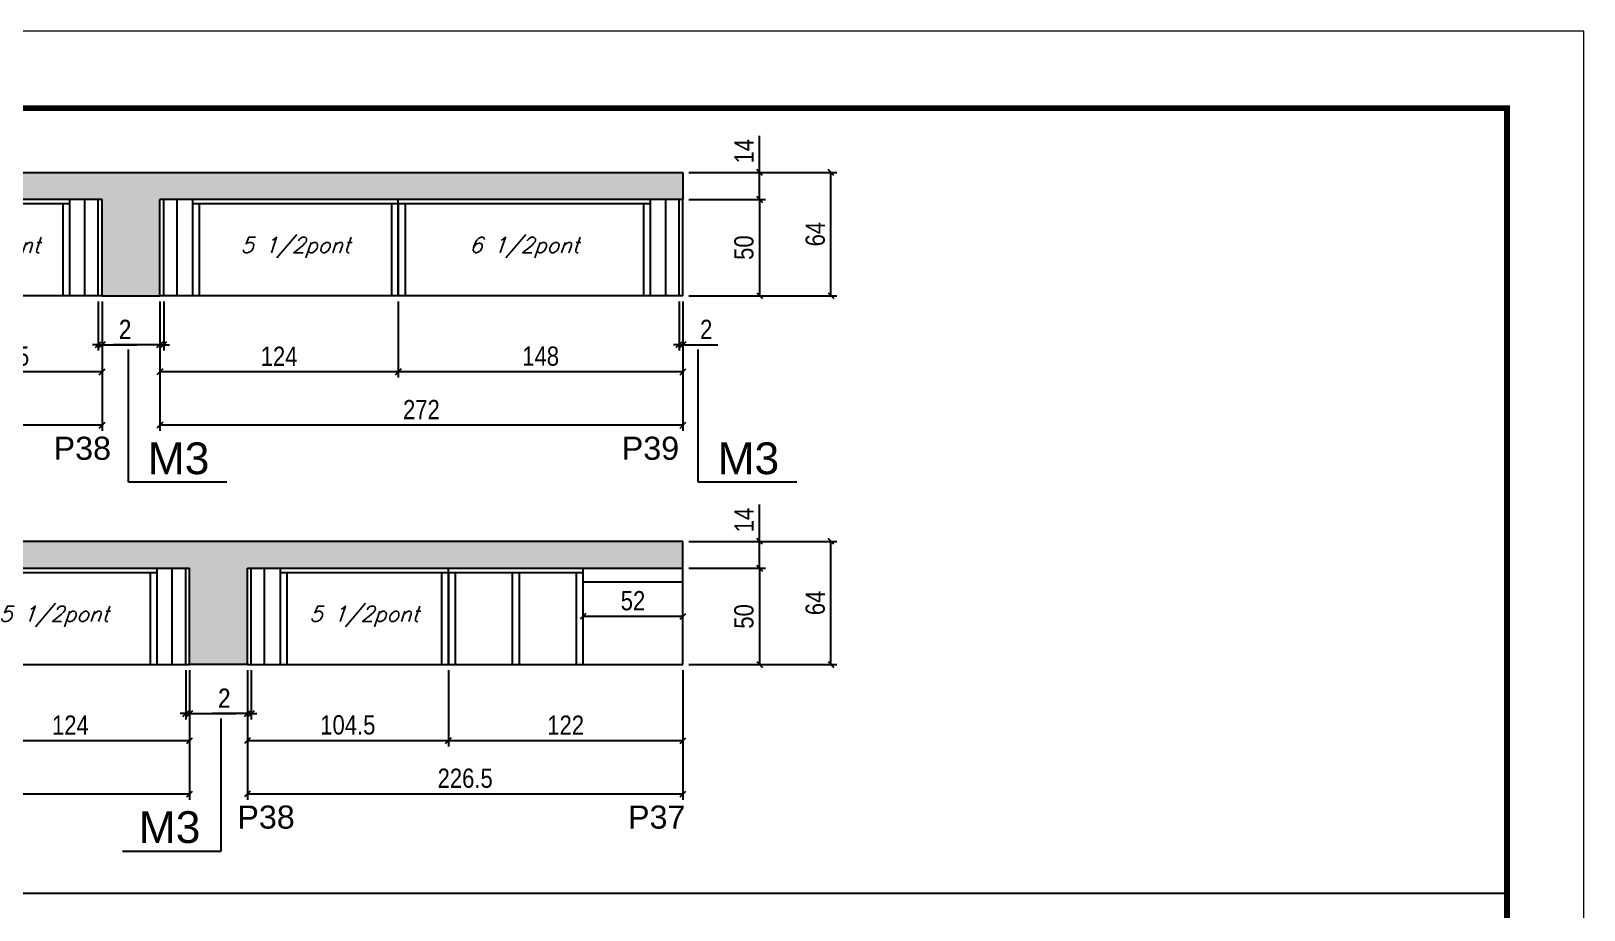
# Model space of a CAD drawing. Extents: x 3309 to 9590, y -2522 to 15424.
# Drawn here: x 5586 to 6393, y 13003 to 13459 of the extents above; entities that cross this region are included whole.
import ezdxf

# ---------------------------------------------------------------- set-up
doc = ezdxf.new("R2010")
doc.units = 0
doc.linetypes.add('DASHED', pattern=[0.75, 0.5, -0.25])
for name, color, linetype in [('5', 5, 'Continuous'), ('COTA', 241, 'Continuous'), ('NOMENCLATURA', 7, 'Continuous'), ('Painéis', 200, 'Continuous'), ('SARR_2.2x7', 40, 'Continuous'), ('SARR_3.5x7', 81, 'Continuous'), ('texto', 7, 'Continuous')]:
    doc.layers.add(name, color=color, linetype=linetype)
doc.layers.add('Folhas', color=255, linetype='Continuous', lineweight=9)
doc.layers.add('SARRAFO DE PRESSAO', color=251, linetype='DASHED', lineweight=9)
doc.styles.add('COTA TECNICA', font='techl___.ttf', dxfattribs={"height": 10})
doc.styles.add('Romans', font='romans.shx')
doc.styles.get("Standard").update_dxf_attribs({"font": 'arial.ttf'})
doc.dimstyles.new('PAINEL', dxfattribs={"dimtxt": 10, "dimasz": 3, "dimexe": 3, "dimexo": 3, "dimgap": 3, "dimtad": 1, "dimdec": 1, "dimzin": 12, "dimdsep": 46, "dimtxsty": 'COTA TECNICA', "dimblk1": 'OBLIQUE', "dimblk2": 'OBLIQUE', "dimsah": 1, "dimcen": 0.9, "dimclrd": 4, "dimclre": 4, "dimclrt": 240, "dimadec": 1, "dimazin": 3, "dimtfac": 1, "dimtdec": 1, "dimtmove": 0, "dimatfit": 3, "dimfxl": 1, "dimtolj": 1, "dimtzin": 12, "dimarcsym": 0})

# ---------------------------------------------------------------- blocks, each defined once
blk = doc.blocks.new('9999999999')
at = {"layer": 'Folhas'}
blk.add_lwpolyline([(98138.98, 34190.21), (99623.98, 34190.21), (99623.98, 35240.21), (98138.98, 35240.21)], close=True, dxfattribs=at)
at = {"layer": 'Folhas', "color": 30, "const_width": 3}
blk.add_lwpolyline([(98213.98, 34230.21), (99583.98, 34230.21), (99583.98, 35200.21), (98213.98, 35200.21)], close=True, dxfattribs=at)
blk = doc.blocks.new('_Oblique')
at = {"color": 0, "linetype": 'ByBlock', "lineweight": -2}
blk.add_line((-0.5, -0.5), (0.5, 0.5), dxfattribs=at)
blk = doc.blocks.new('*D1064')
at = {"layer": 'COTA', "color": 4, "linetype": 'ByBlock', "lineweight": -2, "transparency": 16777216}
for p, q in [((5517.96, 13318.79), (5517.96, 13279.26)), ((5622.46, 13318.79), (5622.46, 13279.26)), ((5622.46, 13282.26), (5517.96, 13282.26))]:
    blk.add_line(p, q, dxfattribs=at)
at = {"layer": 'Defpoints', "color": 0, "linetype": 'ByBlock', "transparency": 16777216}
for p in [(5517.96, 13321.79), (5622.46, 13321.79), (5517.96, 13282.26)]:
    blk.add_point(p, dxfattribs=at)
at = {"layer": 'COTA', "color": 4, "linetype": 'ByBlock', "lineweight": -2, "transparency": 16777216, "xscale": 3, "yscale": 3, "zscale": 3, "rotation": 180}
blk.add_blockref('_Oblique', (5517.96, 13282.26), dxfattribs=at)
at = {"layer": 'COTA', "color": 4, "linetype": 'ByBlock', "lineweight": -2, "transparency": 16777216, "xscale": 3, "yscale": 3, "zscale": 3}
blk.add_blockref('_Oblique', (5622.46, 13282.26), dxfattribs=at)
at = {"layer": 'COTA', "color": 240, "linetype": 'ByBlock', "transparency": 16777216, "insert": (5570.21, 13290.37), "char_height": 10, "attachment_point": 5, "style": 'COTA TECNICA'}
blk.add_mtext('\\A1;104.5', dxfattribs=at)
blk = doc.blocks.new('*D1066')
at = {"layer": 'COTA', "color": 4, "linetype": 'ByBlock', "lineweight": -2, "transparency": 16777216}
for p, q in [((5395.96, 13318.79), (5395.96, 13251.55)), ((5622.46, 13318.79), (5622.46, 13251.55)), ((5622.46, 13254.55), (5395.96, 13254.55))]:
    blk.add_line(p, q, dxfattribs=at)
at = {"layer": 'Defpoints', "color": 0, "linetype": 'ByBlock', "transparency": 16777216}
for p in [(5395.96, 13321.79), (5622.46, 13321.79), (5395.96, 13254.55)]:
    blk.add_point(p, dxfattribs=at)
at = {"layer": 'COTA', "color": 4, "linetype": 'ByBlock', "lineweight": -2, "transparency": 16777216, "xscale": 3, "yscale": 3, "zscale": 3, "rotation": 180}
blk.add_blockref('_Oblique', (5395.96, 13254.55), dxfattribs=at)
at = {"layer": 'COTA', "color": 4, "linetype": 'ByBlock', "lineweight": -2, "transparency": 16777216, "xscale": 3, "yscale": 3, "zscale": 3}
blk.add_blockref('_Oblique', (5622.46, 13254.55), dxfattribs=at)
at = {"layer": 'COTA', "color": 240, "linetype": 'ByBlock', "transparency": 16777216, "insert": (5509.21, 13262.66), "char_height": 10, "attachment_point": 5, "style": 'COTA TECNICA'}
blk.add_mtext('\\A1;226.5', dxfattribs=at)
blk = doc.blocks.new('*D1067')
at = {"layer": 'COTA', "color": 4, "linetype": 'ByBlock', "lineweight": -2, "transparency": 16777216}
for p, q in [((5776.46, 13318.79), (5776.46, 13279.26)), ((5924.46, 13318.79), (5924.46, 13279.26)), ((5924.46, 13282.26), (5776.46, 13282.26))]:
    blk.add_line(p, q, dxfattribs=at)
at = {"layer": 'Defpoints', "color": 0, "linetype": 'ByBlock', "transparency": 16777216}
for p in [(5776.46, 13321.79), (5924.46, 13321.79), (5776.46, 13282.26)]:
    blk.add_point(p, dxfattribs=at)
at = {"layer": 'COTA', "color": 4, "linetype": 'ByBlock', "lineweight": -2, "transparency": 16777216, "xscale": 3, "yscale": 3, "zscale": 3, "rotation": 180}
blk.add_blockref('_Oblique', (5776.46, 13282.26), dxfattribs=at)
at = {"layer": 'COTA', "color": 4, "linetype": 'ByBlock', "lineweight": -2, "transparency": 16777216, "xscale": 3, "yscale": 3, "zscale": 3}
blk.add_blockref('_Oblique', (5924.46, 13282.26), dxfattribs=at)
at = {"layer": 'COTA', "color": 240, "linetype": 'ByBlock', "transparency": 16777216, "insert": (5850.46, 13290.35), "char_height": 10, "attachment_point": 5, "style": 'COTA TECNICA'}
blk.add_mtext('\\A1;148', dxfattribs=at)
blk = doc.blocks.new('*D1068')
at = {"layer": 'COTA', "color": 4, "linetype": 'ByBlock', "lineweight": -2, "transparency": 16777216}
for p, q in [((5652.46, 13318.79), (5652.46, 13279.26)), ((5776.46, 13318.79), (5776.46, 13279.26)), ((5776.46, 13282.26), (5652.46, 13282.26))]:
    blk.add_line(p, q, dxfattribs=at)
at = {"layer": 'Defpoints', "color": 0, "linetype": 'ByBlock', "transparency": 16777216}
for p in [(5652.46, 13321.79), (5776.46, 13321.79), (5652.46, 13282.26)]:
    blk.add_point(p, dxfattribs=at)
at = {"layer": 'COTA', "color": 4, "linetype": 'ByBlock', "lineweight": -2, "transparency": 16777216, "xscale": 3, "yscale": 3, "zscale": 3, "rotation": 180}
blk.add_blockref('_Oblique', (5652.46, 13282.26), dxfattribs=at)
at = {"layer": 'COTA', "color": 4, "linetype": 'ByBlock', "lineweight": -2, "transparency": 16777216, "xscale": 3, "yscale": 3, "zscale": 3}
blk.add_blockref('_Oblique', (5776.46, 13282.26), dxfattribs=at)
at = {"layer": 'COTA', "color": 240, "linetype": 'ByBlock', "transparency": 16777216, "insert": (5714.46, 13290.33), "char_height": 10, "attachment_point": 5, "style": 'COTA TECNICA'}
blk.add_mtext('\\A1;124', dxfattribs=at)
blk = doc.blocks.new('*D1069')
at = {"layer": 'COTA', "color": 4, "linetype": 'ByBlock', "lineweight": -2, "transparency": 16777216}
for p, q in [((5652.46, 13318.79), (5652.46, 13251.55)), ((5924.46, 13318.79), (5924.46, 13251.55)), ((5924.46, 13254.55), (5652.46, 13254.55))]:
    blk.add_line(p, q, dxfattribs=at)
at = {"layer": 'Defpoints', "color": 0, "linetype": 'ByBlock', "transparency": 16777216}
for p in [(5652.46, 13321.79), (5924.46, 13321.79), (5652.46, 13254.55)]:
    blk.add_point(p, dxfattribs=at)
at = {"layer": 'COTA', "color": 4, "linetype": 'ByBlock', "lineweight": -2, "transparency": 16777216, "xscale": 3, "yscale": 3, "zscale": 3, "rotation": 180}
blk.add_blockref('_Oblique', (5652.46, 13254.55), dxfattribs=at)
at = {"layer": 'COTA', "color": 4, "linetype": 'ByBlock', "lineweight": -2, "transparency": 16777216, "xscale": 3, "yscale": 3, "zscale": 3}
blk.add_blockref('_Oblique', (5924.46, 13254.55), dxfattribs=at)
at = {"layer": 'COTA', "color": 240, "linetype": 'ByBlock', "transparency": 16777216, "insert": (5788.46, 13262.62), "char_height": 10, "attachment_point": 5, "style": 'COTA TECNICA'}
blk.add_mtext('\\A1;272', dxfattribs=at)
blk = doc.blocks.new('*D1070')
at = {"layer": 'COTA', "color": 4, "lineweight": -2, "transparency": 16777216}
for p, q in [((5927.46, 13371.79), (5967.29, 13371.79)), ((5964.29, 13371.79), (5964.29, 13321.79)), ((5927.46, 13321.79), (5967.29, 13321.79))]:
    blk.add_line(p, q, dxfattribs=at)
at = {"layer": 'Defpoints', "color": 0, "transparency": 16777216}
for p in [(5924.46, 13371.79), (5924.46, 13321.79), (5964.29, 13321.79)]:
    blk.add_point(p, dxfattribs=at)
at = {"layer": 'COTA', "color": 4, "lineweight": -2, "transparency": 16777216, "xscale": 3, "yscale": 3, "zscale": 3}
for p, rotation in [((5964.29, 13371.79), 90), ((5964.29, 13321.79), 270)]:
    blk.add_blockref('_Oblique', p, dxfattribs=dict(at, rotation=rotation))
at = {"layer": 'COTA', "color": 240, "transparency": 16777216, "insert": (5956.18, 13346.79), "char_height": 10, "attachment_point": 5, "rotation": 90, "style": 'COTA TECNICA'}
blk.add_mtext('\\A1;50', dxfattribs=at)
blk = doc.blocks.new('*D1071')
at = {"layer": 'COTA', "color": 4, "lineweight": -2, "transparency": 16777216}
for p, q in [((5964.29, 13385.79), (5964.29, 13404.91)), ((5927.46, 13385.79), (5967.29, 13385.79)), ((5964.29, 13371.79), (5964.29, 13385.79)), ((5927.46, 13371.79), (5967.29, 13371.79))]:
    blk.add_line(p, q, dxfattribs=at)
at = {"layer": 'Defpoints', "color": 0, "transparency": 16777216}
for p in [(5924.46, 13385.79), (5964.29, 13385.79), (5924.46, 13371.79)]:
    blk.add_point(p, dxfattribs=at)
at = {"layer": 'COTA', "color": 4, "lineweight": -2, "transparency": 16777216, "xscale": 3, "yscale": 3, "zscale": 3}
for p, rotation in [((5964.29, 13385.79), 90), ((5964.29, 13371.79), 270)]:
    blk.add_blockref('_Oblique', p, dxfattribs=dict(at, rotation=rotation))
at = {"layer": 'COTA', "color": 240, "transparency": 16777216, "insert": (5956.21, 13396.85), "char_height": 10, "attachment_point": 5, "rotation": 90, "style": 'COTA TECNICA'}
blk.add_mtext('\\A1;14', dxfattribs=at)
blk = doc.blocks.new('*D1072')
at = {"layer": 'COTA', "color": 4, "lineweight": -2, "transparency": 16777216}
for p, q in [((5927.46, 13385.79), (6004.39, 13385.79)), ((6001.39, 13321.79), (6001.39, 13385.79)), ((5927.46, 13321.79), (6004.39, 13321.79))]:
    blk.add_line(p, q, dxfattribs=at)
at = {"layer": 'Defpoints', "color": 0, "transparency": 16777216}
for p in [(5924.46, 13385.79), (6001.39, 13385.79), (5924.46, 13321.79)]:
    blk.add_point(p, dxfattribs=at)
at = {"layer": 'COTA', "color": 4, "lineweight": -2, "transparency": 16777216, "xscale": 3, "yscale": 3, "zscale": 3}
for p, rotation in [((6001.39, 13385.79), 90), ((6001.39, 13321.79), 270)]:
    blk.add_blockref('_Oblique', p, dxfattribs=dict(at, rotation=rotation))
at = {"layer": 'COTA', "color": 240, "transparency": 16777216, "insert": (5993.28, 13353.79), "char_height": 10, "attachment_point": 5, "rotation": 90, "style": 'COTA TECNICA'}
blk.add_mtext('\\A1;64', dxfattribs=at)
blk = doc.blocks.new('*D1074')
at = {"layer": 'COTA', "color": 4, "lineweight": -2, "transparency": 16777216}
for p, q in [((5620.46, 13318.79), (5620.46, 13293.3)), ((5622.46, 13318.79), (5622.46, 13293.3)), ((5620.46, 13296.3), (5617.46, 13296.3)), ((5620.46, 13296.3), (5622.46, 13296.3)), ((5622.46, 13296.3), (5640.57, 13296.3))]:
    blk.add_line(p, q, dxfattribs=at)
at = {"layer": 'Defpoints', "color": 0, "transparency": 16777216}
for p in [(5620.46, 13321.79), (5622.46, 13321.79), (5622.46, 13296.3)]:
    blk.add_point(p, dxfattribs=at)
at = {"layer": 'COTA', "color": 4, "lineweight": -2, "transparency": 16777216, "xscale": 3, "yscale": 3, "zscale": 3}
blk.add_blockref('_Oblique', (5620.46, 13296.3), dxfattribs=at)
at = {"layer": 'COTA', "color": 4, "lineweight": -2, "transparency": 16777216, "xscale": 3, "yscale": 3, "zscale": 3, "rotation": 180}
blk.add_blockref('_Oblique', (5622.46, 13296.3), dxfattribs=at)
at = {"layer": 'COTA', "color": 240, "transparency": 16777216, "insert": (5634.52, 13304.3), "char_height": 10, "attachment_point": 5, "style": 'COTA TECNICA'}
blk.add_mtext('\\A1;2', dxfattribs=at)
blk = doc.blocks.new('*D1075')
at = {"layer": 'COTA', "color": 4, "lineweight": -2, "transparency": 16777216}
for p, q in [((5652.46, 13318.79), (5652.46, 13293.3)), ((5654.46, 13318.79), (5654.46, 13293.3)), ((5652.46, 13296.3), (5628.3, 13296.3)), ((5654.46, 13296.3), (5652.46, 13296.3)), ((5654.46, 13296.3), (5657.46, 13296.3))]:
    blk.add_line(p, q, dxfattribs=at)
at = {"layer": 'Defpoints', "color": 0, "transparency": 16777216}
for p in [(5652.46, 13321.79), (5654.46, 13321.79), (5652.46, 13296.3)]:
    blk.add_point(p, dxfattribs=at)
at = {"layer": 'COTA', "color": 4, "lineweight": -2, "transparency": 16777216, "xscale": 3, "yscale": 3, "zscale": 3}
blk.add_blockref('_Oblique', (5652.46, 13296.3), dxfattribs=at)
at = {"layer": 'COTA', "color": 4, "lineweight": -2, "transparency": 16777216, "xscale": 3, "yscale": 3, "zscale": 3, "rotation": 180}
blk.add_blockref('_Oblique', (5654.46, 13296.3), dxfattribs=at)
at = {"layer": 'COTA', "color": 240, "transparency": 16777216, "insert": (5634.35, 13304.3), "char_height": 10, "attachment_point": 5, "style": 'COTA TECNICA'}
blk.add_mtext('\\A1;2', dxfattribs=at)
blk = doc.blocks.new('*D1076')
at = {"layer": 'COTA', "color": 4, "lineweight": -2, "transparency": 16777216}
for p, q in [((5922.46, 13318.79), (5922.46, 13293.3)), ((5924.46, 13318.79), (5924.46, 13293.3)), ((5922.46, 13296.3), (5919.46, 13296.3)), ((5922.46, 13296.3), (5924.46, 13296.3)), ((5924.46, 13296.3), (5942.57, 13296.3))]:
    blk.add_line(p, q, dxfattribs=at)
at = {"layer": 'Defpoints', "color": 0, "transparency": 16777216}
for p in [(5922.46, 13321.79), (5924.46, 13321.79), (5924.46, 13296.3)]:
    blk.add_point(p, dxfattribs=at)
at = {"layer": 'COTA', "color": 4, "lineweight": -2, "transparency": 16777216, "xscale": 3, "yscale": 3, "zscale": 3}
blk.add_blockref('_Oblique', (5922.46, 13296.3), dxfattribs=at)
at = {"layer": 'COTA', "color": 4, "lineweight": -2, "transparency": 16777216, "xscale": 3, "yscale": 3, "zscale": 3, "rotation": 180}
blk.add_blockref('_Oblique', (5924.46, 13296.3), dxfattribs=at)
at = {"layer": 'COTA', "color": 240, "transparency": 16777216, "insert": (5936.52, 13304.3), "char_height": 10, "attachment_point": 5, "style": 'COTA TECNICA'}
blk.add_mtext('\\A1;2', dxfattribs=at)
blk = doc.blocks.new('*D1077')
at = {"layer": 'COTA', "color": 4, "linetype": 'ByBlock', "lineweight": -2, "transparency": 16777216}
for p, q in [((5697.96, 13127.16), (5697.96, 13087.63)), ((5802.46, 13127.16), (5802.46, 13087.63)), ((5697.96, 13090.63), (5802.46, 13090.63))]:
    blk.add_line(p, q, dxfattribs=at)
at = {"layer": 'Defpoints', "color": 0, "linetype": 'ByBlock', "transparency": 16777216}
for p in [(5697.96, 13130.16), (5802.46, 13130.16), (5802.46, 13090.63)]:
    blk.add_point(p, dxfattribs=at)
at = {"layer": 'COTA', "color": 4, "linetype": 'ByBlock', "lineweight": -2, "transparency": 16777216, "xscale": 3, "yscale": 3, "zscale": 3, "rotation": 180}
blk.add_blockref('_Oblique', (5697.96, 13090.63), dxfattribs=at)
at = {"layer": 'COTA', "color": 4, "linetype": 'ByBlock', "lineweight": -2, "transparency": 16777216, "xscale": 3, "yscale": 3, "zscale": 3}
blk.add_blockref('_Oblique', (5802.46, 13090.63), dxfattribs=at)
at = {"layer": 'COTA', "color": 240, "linetype": 'ByBlock', "transparency": 16777216, "insert": (5750.21, 13098.74), "char_height": 10, "attachment_point": 5, "style": 'COTA TECNICA'}
blk.add_mtext('\\A1;104.5', dxfattribs=at)
blk = doc.blocks.new('*D1078')
at = {"layer": 'COTA', "color": 4, "linetype": 'ByBlock', "lineweight": -2, "transparency": 16777216}
for p, q in [((5802.46, 13127.16), (5802.46, 13087.63)), ((5924.46, 13127.16), (5924.46, 13087.63)), ((5802.46, 13090.63), (5924.46, 13090.63))]:
    blk.add_line(p, q, dxfattribs=at)
at = {"layer": 'Defpoints', "color": 0, "linetype": 'ByBlock', "transparency": 16777216}
for p in [(5802.46, 13130.16), (5924.46, 13130.16), (5924.46, 13090.63)]:
    blk.add_point(p, dxfattribs=at)
at = {"layer": 'COTA', "color": 4, "linetype": 'ByBlock', "lineweight": -2, "transparency": 16777216, "xscale": 3, "yscale": 3, "zscale": 3, "rotation": 180}
blk.add_blockref('_Oblique', (5802.46, 13090.63), dxfattribs=at)
at = {"layer": 'COTA', "color": 4, "linetype": 'ByBlock', "lineweight": -2, "transparency": 16777216, "xscale": 3, "yscale": 3, "zscale": 3}
blk.add_blockref('_Oblique', (5924.46, 13090.63), dxfattribs=at)
at = {"layer": 'COTA', "color": 240, "linetype": 'ByBlock', "transparency": 16777216, "insert": (5863.46, 13098.69), "char_height": 10, "attachment_point": 5, "style": 'COTA TECNICA'}
blk.add_mtext('\\A1;122', dxfattribs=at)
blk = doc.blocks.new('*D1082')
at = {"layer": 'COTA', "color": 4, "linetype": 'ByBlock', "lineweight": -2, "transparency": 16777216}
for p, q in [((5697.96, 13127.16), (5697.96, 13059.92)), ((5924.46, 13127.16), (5924.46, 13059.92)), ((5697.96, 13062.92), (5924.46, 13062.92))]:
    blk.add_line(p, q, dxfattribs=at)
at = {"layer": 'Defpoints', "color": 0, "linetype": 'ByBlock', "transparency": 16777216}
for p in [(5697.96, 13130.16), (5924.46, 13130.16), (5924.46, 13062.92)]:
    blk.add_point(p, dxfattribs=at)
at = {"layer": 'COTA', "color": 4, "linetype": 'ByBlock', "lineweight": -2, "transparency": 16777216, "xscale": 3, "yscale": 3, "zscale": 3, "rotation": 180}
blk.add_blockref('_Oblique', (5697.96, 13062.92), dxfattribs=at)
at = {"layer": 'COTA', "color": 4, "linetype": 'ByBlock', "lineweight": -2, "transparency": 16777216, "xscale": 3, "yscale": 3, "zscale": 3}
blk.add_blockref('_Oblique', (5924.46, 13062.92), dxfattribs=at)
at = {"layer": 'COTA', "color": 240, "linetype": 'ByBlock', "transparency": 16777216, "insert": (5811.21, 13071.03), "char_height": 10, "attachment_point": 5, "style": 'COTA TECNICA'}
blk.add_mtext('\\A1;226.5', dxfattribs=at)
blk = doc.blocks.new('*D1080')
at = {"layer": 'COTA', "color": 4, "linetype": 'ByBlock', "lineweight": -2, "transparency": 16777216}
for p, q in [((5543.96, 13127.16), (5543.96, 13087.63)), ((5667.96, 13127.16), (5667.96, 13087.63)), ((5543.96, 13090.63), (5667.96, 13090.63))]:
    blk.add_line(p, q, dxfattribs=at)
at = {"layer": 'Defpoints', "color": 0, "linetype": 'ByBlock', "transparency": 16777216}
for p in [(5543.96, 13130.16), (5667.96, 13130.16), (5667.96, 13090.63)]:
    blk.add_point(p, dxfattribs=at)
at = {"layer": 'COTA', "color": 4, "linetype": 'ByBlock', "lineweight": -2, "transparency": 16777216, "xscale": 3, "yscale": 3, "zscale": 3, "rotation": 180}
blk.add_blockref('_Oblique', (5543.96, 13090.63), dxfattribs=at)
at = {"layer": 'COTA', "color": 4, "linetype": 'ByBlock', "lineweight": -2, "transparency": 16777216, "xscale": 3, "yscale": 3, "zscale": 3}
blk.add_blockref('_Oblique', (5667.96, 13090.63), dxfattribs=at)
at = {"layer": 'COTA', "color": 240, "linetype": 'ByBlock', "transparency": 16777216, "insert": (5605.96, 13098.7), "char_height": 10, "attachment_point": 5, "style": 'COTA TECNICA'}
blk.add_mtext('\\A1;124', dxfattribs=at)
blk = doc.blocks.new('*D1083')
at = {"layer": 'COTA', "color": 4, "linetype": 'ByBlock', "lineweight": -2, "transparency": 16777216}
for p, q in [((5395.96, 13127.16), (5395.96, 13059.92)), ((5667.96, 13127.16), (5667.96, 13059.92)), ((5395.96, 13062.92), (5667.96, 13062.92))]:
    blk.add_line(p, q, dxfattribs=at)
at = {"layer": 'Defpoints', "color": 0, "linetype": 'ByBlock', "transparency": 16777216}
for p in [(5395.96, 13130.16), (5667.96, 13130.16), (5667.96, 13062.92)]:
    blk.add_point(p, dxfattribs=at)
at = {"layer": 'COTA', "color": 4, "linetype": 'ByBlock', "lineweight": -2, "transparency": 16777216, "xscale": 3, "yscale": 3, "zscale": 3, "rotation": 180}
blk.add_blockref('_Oblique', (5395.96, 13062.92), dxfattribs=at)
at = {"layer": 'COTA', "color": 4, "linetype": 'ByBlock', "lineweight": -2, "transparency": 16777216, "xscale": 3, "yscale": 3, "zscale": 3}
blk.add_blockref('_Oblique', (5667.96, 13062.92), dxfattribs=at)
at = {"layer": 'COTA', "color": 240, "linetype": 'ByBlock', "transparency": 16777216, "insert": (5531.96, 13070.99), "char_height": 10, "attachment_point": 5, "style": 'COTA TECNICA'}
blk.add_mtext('\\A1;272', dxfattribs=at)
blk = doc.blocks.new('*D1081')
at = {"layer": 'COTA', "color": 4, "lineweight": -2, "transparency": 16777216}
blk.add_line((5924.46, 13155.16), (5872.46, 13155.16), dxfattribs=at)
at = {"layer": 'Defpoints', "color": 0, "transparency": 16777216}
for p in [(5872.46, 13155.16), (5872.46, 13155.16), (5924.46, 13155.16)]:
    blk.add_point(p, dxfattribs=at)
at = {"layer": 'COTA', "color": 4, "lineweight": -2, "transparency": 16777216, "xscale": 3, "yscale": 3, "zscale": 3, "rotation": 180}
blk.add_blockref('_Oblique', (5872.46, 13155.16), dxfattribs=at)
at = {"layer": 'COTA', "color": 4, "lineweight": -2, "transparency": 16777216, "xscale": 3, "yscale": 3, "zscale": 3}
blk.add_blockref('_Oblique', (5924.46, 13155.16), dxfattribs=at)
at = {"layer": 'COTA', "color": 240, "transparency": 16777216, "insert": (5898.46, 13163.27), "char_height": 10, "attachment_point": 5, "style": 'COTA TECNICA'}
blk.add_mtext('\\A1;52', dxfattribs=at)
blk = doc.blocks.new('*D1084')
at = {"layer": 'COTA', "color": 4, "lineweight": -2, "transparency": 16777216}
for p, q in [((5697.96, 13127.16), (5697.96, 13101.67)), ((5699.96, 13127.16), (5699.96, 13101.67)), ((5697.96, 13104.67), (5679.85, 13104.67)), ((5699.96, 13104.67), (5697.96, 13104.67)), ((5699.96, 13104.67), (5702.96, 13104.67))]:
    blk.add_line(p, q, dxfattribs=at)
at = {"layer": 'Defpoints', "color": 0, "transparency": 16777216}
for p in [(5697.96, 13130.16), (5699.96, 13130.16), (5697.96, 13104.67)]:
    blk.add_point(p, dxfattribs=at)
at = {"layer": 'COTA', "color": 4, "lineweight": -2, "transparency": 16777216, "xscale": 3, "yscale": 3, "zscale": 3}
blk.add_blockref('_Oblique', (5697.96, 13104.67), dxfattribs=at)
at = {"layer": 'COTA', "color": 4, "lineweight": -2, "transparency": 16777216, "xscale": 3, "yscale": 3, "zscale": 3, "rotation": 180}
blk.add_blockref('_Oblique', (5699.96, 13104.67), dxfattribs=at)
at = {"layer": 'COTA', "color": 240, "transparency": 16777216, "insert": (5685.91, 13112.67), "char_height": 10, "attachment_point": 5, "style": 'COTA TECNICA'}
blk.add_mtext('\\A1;2', dxfattribs=at)
blk = doc.blocks.new('*D1085')
at = {"layer": 'COTA', "color": 4, "lineweight": -2, "transparency": 16777216}
for p, q in [((5665.96, 13127.16), (5665.96, 13101.67)), ((5667.96, 13127.16), (5667.96, 13101.67)), ((5665.96, 13104.67), (5662.96, 13104.67)), ((5665.96, 13104.67), (5667.96, 13104.67)), ((5667.96, 13104.67), (5692.13, 13104.67))]:
    blk.add_line(p, q, dxfattribs=at)
at = {"layer": 'Defpoints', "color": 0, "transparency": 16777216}
for p in [(5665.96, 13130.16), (5667.96, 13130.16), (5667.96, 13104.67)]:
    blk.add_point(p, dxfattribs=at)
at = {"layer": 'COTA', "color": 4, "lineweight": -2, "transparency": 16777216, "xscale": 3, "yscale": 3, "zscale": 3}
blk.add_blockref('_Oblique', (5665.96, 13104.67), dxfattribs=at)
at = {"layer": 'COTA', "color": 4, "lineweight": -2, "transparency": 16777216, "xscale": 3, "yscale": 3, "zscale": 3, "rotation": 180}
blk.add_blockref('_Oblique', (5667.96, 13104.67), dxfattribs=at)
at = {"layer": 'COTA', "color": 240, "transparency": 16777216, "insert": (5686.07, 13112.67), "char_height": 10, "attachment_point": 5, "style": 'COTA TECNICA'}
blk.add_mtext('\\A1;2', dxfattribs=at)
blk = doc.blocks.new('*D1087')
at = {"layer": 'COTA', "color": 4, "lineweight": -2, "transparency": 16777216}
for p, q in [((5927.46, 13180.16), (5967.29, 13180.16)), ((5964.29, 13180.16), (5964.29, 13130.16)), ((5927.46, 13130.16), (5967.29, 13130.16))]:
    blk.add_line(p, q, dxfattribs=at)
at = {"layer": 'Defpoints', "color": 0, "transparency": 16777216}
for p in [(5924.46, 13180.16), (5924.46, 13130.16), (5964.29, 13130.16)]:
    blk.add_point(p, dxfattribs=at)
at = {"layer": 'COTA', "color": 4, "lineweight": -2, "transparency": 16777216, "xscale": 3, "yscale": 3, "zscale": 3}
for p, rotation in [((5964.29, 13180.16), 90), ((5964.29, 13130.16), 270)]:
    blk.add_blockref('_Oblique', p, dxfattribs=dict(at, rotation=rotation))
at = {"layer": 'COTA', "color": 240, "transparency": 16777216, "insert": (5956.18, 13155.16), "char_height": 10, "attachment_point": 5, "rotation": 90, "style": 'COTA TECNICA'}
blk.add_mtext('\\A1;50', dxfattribs=at)
blk = doc.blocks.new('*D1088')
at = {"layer": 'COTA', "color": 4, "lineweight": -2, "transparency": 16777216}
for p, q in [((5964.29, 13194.16), (5964.29, 13213.28)), ((5927.46, 13194.16), (5967.29, 13194.16)), ((5964.29, 13180.16), (5964.29, 13194.16)), ((5927.46, 13180.16), (5967.29, 13180.16))]:
    blk.add_line(p, q, dxfattribs=at)
at = {"layer": 'Defpoints', "color": 0, "transparency": 16777216}
for p in [(5924.46, 13194.16), (5964.29, 13194.16), (5924.46, 13180.16)]:
    blk.add_point(p, dxfattribs=at)
at = {"layer": 'COTA', "color": 4, "lineweight": -2, "transparency": 16777216, "xscale": 3, "yscale": 3, "zscale": 3}
for p, rotation in [((5964.29, 13194.16), 90), ((5964.29, 13180.16), 270)]:
    blk.add_blockref('_Oblique', p, dxfattribs=dict(at, rotation=rotation))
at = {"layer": 'COTA', "color": 240, "transparency": 16777216, "insert": (5956.21, 13205.22), "char_height": 10, "attachment_point": 5, "rotation": 90, "style": 'COTA TECNICA'}
blk.add_mtext('\\A1;14', dxfattribs=at)
blk = doc.blocks.new('*D1089')
at = {"layer": 'COTA', "color": 4, "lineweight": -2, "transparency": 16777216}
for p, q in [((5927.46, 13194.16), (6004.39, 13194.16)), ((6001.39, 13130.16), (6001.39, 13194.16)), ((5927.46, 13130.16), (6004.39, 13130.16))]:
    blk.add_line(p, q, dxfattribs=at)
at = {"layer": 'Defpoints', "color": 0, "transparency": 16777216}
for p in [(5924.46, 13194.16), (6001.39, 13194.16), (5924.46, 13130.16)]:
    blk.add_point(p, dxfattribs=at)
at = {"layer": 'COTA', "color": 4, "lineweight": -2, "transparency": 16777216, "xscale": 3, "yscale": 3, "zscale": 3}
for p, rotation in [((6001.39, 13194.16), 90), ((6001.39, 13130.16), 270)]:
    blk.add_blockref('_Oblique', p, dxfattribs=dict(at, rotation=rotation))
at = {"layer": 'COTA', "color": 240, "transparency": 16777216, "insert": (5993.28, 13162.16), "char_height": 10, "attachment_point": 5, "rotation": 90, "style": 'COTA TECNICA'}
blk.add_mtext('\\A1;64', dxfattribs=at)

msp = doc.modelspace()

# ---------------------------------------------------------------- hatches: boundary and pattern name
at = {"layer": 'COTA'}
h = msp.add_hatch(dxfattribs=at)
h.set_pattern_fill('AR-CONC', color=256, scale=0.03)
h.set_pattern_definition([(50, (0, 14.8686), (5.4655401, -0.4781726), [0.5715, -6.2865]), (355, (0, 14.8686), (-1.0573026, 5.7317054), [0.4572, -5.0292175]), (100.451445, (0.4555, 14.8287), (4.4082374, 5.2535326), [0.4857003, -5.3427073]), (46.1842, (0, 16.3926), (8.1323712, -1.2612698), [0.85725, -9.42975]), (96.63556, (0.678, 16.2875), (7.122124, 7.4227837), [0.7285507, -8.0140682]), (351.18415, (0, 16.3926), (7.122124, 7.4227837), [0.685799, -7.543792]), (21, (0.762, 16.0116), (4.5484317, -3.067956), [0.5715, -6.2865]), (326, (0.762, 16.0116), (1.8540609, 5.525639), [0.4572, -5.0292]), (71.451445, (1.141, 15.756), (6.4024926, 2.457683), [0.4857003, -5.3426981]), (37.5, (0, 14.8686), (0.0926581, 2.53665117), [0, -4.96824, 0, -5.1054, 0, -5.04825]), (7.5, (0, 14.8686), (2.0045899, 3.00541724), [0, -2.91084, 0, -4.85394, 0, -1.92405]), (327.5, (-1.6993, 14.8686), (4.06771786, -0.17186232), [0, -1.905, 0, -5.9436, 0, -7.8867]), (317.5, (-2.4613, 14.8686), (4.4438754, 0.7627947), [0, -2.4765, 0, -3.94716, 0, -5.6007])])
h.paths.add_polyline_path([(5622.46, 13321.79), (5652.46, 13321.79), (5652.46, 13371.79), (5924.46, 13371.79), (5924.46, 13385.79), (5395.96, 13385.79), (5395.96, 13371.79), (5622.46, 13371.79)])
h = msp.add_hatch(dxfattribs=at)
h.set_pattern_fill('AR-CONC', color=256, scale=0.03)
h.set_pattern_definition([(50, (0, -176.759), (5.4655401, -0.4781726), [0.5715, -6.2865]), (355, (0, -176.759), (-1.0573026, 5.7317054), [0.4572, -5.0292175]), (100.451445, (0.4555, -176.799), (4.4082374, 5.2535326), [0.4857003, -5.3427073]), (46.1842, (0, -175.235), (8.1323712, -1.2612698), [0.85725, -9.42975]), (96.63556, (0.678, -175.34), (7.122124, 7.4227837), [0.7285507, -8.0140682]), (351.18415, (0, -175.235), (7.122124, 7.4227837), [0.685799, -7.543792]), (21, (0.762, -175.616), (4.5484317, -3.067956), [0.5715, -6.2865]), (326, (0.762, -175.616), (1.8540609, 5.525639), [0.4572, -5.0292]), (71.451445, (1.141, -175.8716), (6.4024926, 2.457683), [0.4857003, -5.3426981]), (37.5, (0, -176.759), (0.0926581, 2.53665117), [0, -4.96824, 0, -5.1054, 0, -5.04825]), (7.5, (0, -176.759), (2.0045899, 3.00541724), [0, -2.91084, 0, -4.85394, 0, -1.92405]), (327.5, (-1.6993, -176.759), (4.06771786, -0.17186232), [0, -1.905, 0, -5.9436, 0, -7.8867]), (317.5, (-2.4613, -176.759), (4.4438754, 0.7627947), [0, -2.4765, 0, -3.94716, 0, -5.6007])])
h.paths.add_polyline_path([(5697.96, 13180.16), (5924.46, 13180.16), (5924.46, 13194.16), (5395.96, 13194.16), (5395.96, 13180.16), (5667.96, 13180.16), (5667.96, 13130.16), (5697.96, 13130.16)])

# ---------------------------------------------------------------- linework, layer by layer
for p, q in [((5395.96, 13385.79), (5924.46, 13385.79)), ((5924.46, 13385.79), (5924.46, 13371.79)), ((5622.46, 13321.79), (5652.46, 13321.79)), ((5924.46, 13194.16), (5395.96, 13194.16)), ((5924.46, 13180.16), (5924.46, 13194.16)), ((5697.96, 13130.16), (5667.96, 13130.16)), ((4982.87, 13011.38), (6352.87, 13011.38))]:
    msp.add_line(p, q, dxfattribs=at)
at = {"layer": 'NOMENCLATURA', "linetype": 'Continuous'}
for p, q in [((5636.14, 13224.87), (5636.14, 13293.79)), ((5932.38, 13224.87), (5932.38, 13293.79)), ((5687.37, 13224.87), (5636.14, 13224.87)), ((5983.61, 13224.87), (5932.38, 13224.87)), ((5684.29, 13033.25), (5684.29, 13102.16)), ((5633.05, 13033.25), (5684.29, 13033.25))]:
    msp.add_line(p, q, dxfattribs=at)
at = {"layer": 'Painéis', "linetype": 'ByBlock'}
for p, q in [((5622.46, 13371.79), (5395.96, 13371.79)), ((5620.46, 13321.79), (5620.46, 13371.79)), ((5622.46, 13321.79), (5622.46, 13371.79)), ((5924.46, 13371.79), (5652.46, 13371.79)), ((5652.46, 13321.79), (5652.46, 13371.79)), ((5654.46, 13321.79), (5654.46, 13371.79)), ((5776.46, 13321.79), (5776.46, 13371.79)), ((5922.46, 13321.79), (5922.46, 13371.79)), ((5924.46, 13321.79), (5924.46, 13371.79)), ((5622.46, 13321.79), (5395.96, 13321.79)), ((5924.46, 13321.79), (5652.46, 13321.79)), ((5395.96, 13180.16), (5667.96, 13180.16)), ((5665.96, 13130.16), (5665.96, 13180.16)), ((5667.96, 13130.16), (5667.96, 13180.16)), ((5697.96, 13180.16), (5924.46, 13180.16)), ((5697.96, 13130.16), (5697.96, 13180.16)), ((5699.96, 13130.16), (5699.96, 13180.16)), ((5802.46, 13130.16), (5802.46, 13180.16)), ((5924.46, 13130.16), (5924.46, 13180.16)), ((5395.96, 13130.16), (5667.96, 13130.16)), ((5697.96, 13130.16), (5924.46, 13130.16))]:
    msp.add_line(p, q, dxfattribs=at)
at = {"layer": 'SARR_2.2x7', "linetype": 'Continuous'}
for p, q in [((5613.46, 13321.79), (5613.46, 13371.79)), ((5661.46, 13321.79), (5661.46, 13371.79)), ((5915.46, 13321.79), (5915.46, 13371.79)), ((5605.46, 13369.59), (5517.96, 13369.59)), ((5776.46, 13369.59), (5669.46, 13369.59)), ((5907.46, 13369.59), (5776.46, 13369.59)), ((5543.96, 13177.96), (5650.96, 13177.96)), ((5658.96, 13130.16), (5658.96, 13180.16)), ((5706.96, 13130.16), (5706.96, 13180.16)), ((5714.96, 13177.96), (5802.46, 13177.96)), ((5802.46, 13177.96), (5872.46, 13177.96)), ((5872.46, 13173.16), (5924.46, 13173.16))]:
    msp.add_line(p, q, dxfattribs=at)
at = {"layer": 'SARR_3.5x7'}
for p, q in [((5605.46, 13371.79), (5605.46, 13321.79)), ((5669.46, 13371.79), (5669.46, 13321.79)), ((5907.46, 13371.79), (5907.46, 13321.79)), ((5601.96, 13369.59), (5601.96, 13321.79)), ((5672.96, 13369.59), (5672.96, 13321.79)), ((5772.96, 13369.59), (5772.96, 13321.79)), ((5776.46, 13369.59), (5776.46, 13321.79)), ((5779.96, 13369.59), (5779.96, 13321.79)), ((5903.96, 13369.59), (5903.96, 13321.79)), ((5647.46, 13177.96), (5647.46, 13130.16)), ((5650.96, 13180.16), (5650.96, 13130.16)), ((5714.96, 13180.16), (5714.96, 13130.16)), ((5718.46, 13177.96), (5718.46, 13130.16)), ((5798.96, 13177.96), (5798.96, 13130.16)), ((5802.46, 13177.96), (5802.46, 13130.16)), ((5805.96, 13177.96), (5805.96, 13130.16)), ((5835.73, 13177.96), (5835.73, 13130.16)), ((5839.23, 13177.96), (5839.23, 13130.16)), ((5868.96, 13177.96), (5868.96, 13130.16)), ((5872.46, 13180.16), (5872.46, 13130.16))]:
    msp.add_line(p, q, dxfattribs=at)

# ---------------------------------------------------------------- block references
at = {"layer": 'SARRAFO DE PRESSAO', "color": 6, "linetype": 'ByBlock'}
msp.add_blockref('9999999999', (-93231.11, -21780.92), dxfattribs=at)

# ---------------------------------------------------------------- texts
at = {"layer": '5', "linetype": 'Continuous'}
for s, rotation, p in [('P38', 0.00004, (5597.25, 13236.54)), ('P39', 0.00004, (5892.63, 13236.54)), ('P38', 359.99996, (5692.79, 13044.91)), ('P37', 359.99996, (5895.9, 13044.91))]:
    msp.add_text(s, height=12, rotation=rotation, dxfattribs=at).set_placement(p)
at = {"layer": 'NOMENCLATURA', "linetype": 'Continuous'}
for p in [(5646.21, 13229.07), (5942.44, 13229.07), (5641.54, 13037.44)]:
    msp.add_text('M3', height=16.5, dxfattribs=at).set_placement(p)
at = {"layer": 'texto', "color": 2, "char_height": 8, "attachment_point": 5, "style": 'Romans'}
for s, insert in [('{\\Q19;\\C256;5 1/2pont}', (5561.71, 13346.79)), ('{\\Q19;\\C256;5 1/2pont}', (5722.96, 13346.79)), ('{\\Q19;\\C256;6 1/2pont}', (5841.96, 13346.79)), ('{\\Q19;\\C256;5 1/2pont}', (5597.46, 13155.16)), ('{\\Q19;\\C256;5 1/2pont}', (5758.71, 13155.16))]:
    msp.add_mtext(s, dxfattribs=dict(at, insert=insert))

# ---------------------------------------------------------------- dimensions: what is measured, and where the dimension line sits
at = {"layer": 'COTA'}
for base, p1, p2, angle, picture, middle in [((5964.29, 13385.79), (5924.46, 13371.79), (5924.46, 13385.79), 90, '*D1071', (5956.21, 13396.85)), ((6001.39, 13385.79), (5924.46, 13321.79), (5924.46, 13385.79), 90, '*D1072', (5993.28, 13353.79)), ((5964.29, 13321.79), (5924.46, 13371.79), (5924.46, 13321.79), 90, '*D1070', (5956.18, 13346.79)), ((5964.29, 13194.16), (5924.46, 13180.16), (5924.46, 13194.16), 90, '*D1088', (5956.21, 13205.22)), ((6001.39, 13194.16), (5924.46, 13130.16), (5924.46, 13194.16), 90, '*D1089', (5993.28, 13162.16)), ((5964.29, 13130.16), (5924.46, 13180.16), (5924.46, 13130.16), 90, '*D1087', (5956.18, 13155.16)), ((5872.46, 13155.16), (5924.46, 13155.16), (5872.46, 13155.16), 180, '*D1081', (5898.46, 13163.27)), ((5697.96, 13104.67), (5699.96, 13130.16), (5697.96, 13130.16), 180, '*D1084', (5685.91, 13112.67))]:
    dim = msp.add_linear_dim(base=base, p1=p1, p2=p2, angle=angle, dimstyle='PAINEL', dxfattribs=at)
    dim.commit()
    dim.dimension.update_dxf_attribs({"geometry": picture, "text_midpoint": middle})
at = {"layer": 'COTA', "linetype": 'ByBlock'}
for base, p1, p2, picture, middle in [((5395.96, 13254.55), (5622.46, 13321.79), (5395.96, 13321.79), '*D1066', (5509.21, 13262.66)), ((5517.96, 13282.26), (5622.46, 13321.79), (5517.96, 13321.79), '*D1064', (5570.21, 13290.37)), ((5652.46, 13254.55), (5924.46, 13321.79), (5652.46, 13321.79), '*D1069', (5788.46, 13262.62)), ((5776.46, 13282.26), (5924.46, 13321.79), (5776.46, 13321.79), '*D1067', (5850.46, 13290.35))]:
    dim = msp.add_linear_dim(base=base, p1=p1, p2=p2, angle=180, dimstyle='PAINEL', dxfattribs=at)
    dim.commit()
    dim.dimension.update_dxf_attribs({"geometry": picture, "text_midpoint": middle})
at = {"layer": 'COTA'}
for base, p1, p2, picture, middle in [((5622.46, 13296.3), (5620.46, 13321.79), (5622.46, 13321.79), '*D1074', (5634.52, 13304.3)), ((5924.46, 13296.3), (5922.46, 13321.79), (5924.46, 13321.79), '*D1076', (5936.52, 13304.3))]:
    dim = msp.add_linear_dim(base=base, p1=p1, p2=p2, dimstyle='PAINEL', dxfattribs=at)
    dim.commit()
    dim.dimension.update_dxf_attribs({"geometry": picture, "text_midpoint": middle})
dim = msp.add_linear_dim(base=(5652.46, 13296.3), p1=(5654.46, 13321.79), p2=(5652.46, 13321.79), dimstyle='PAINEL', dxfattribs=at)
dim.commit()
dim.dimension.update_dxf_attribs({"geometry": '*D1075', "text_midpoint": (5634.35, 13296.3), "dimtype": 160})
at = {"layer": 'COTA', "linetype": 'ByBlock'}
dim = msp.add_linear_dim(base=(5652.46, 13282.26), p1=(5776.46, 13321.79), p2=(5652.46, 13321.79), angle=180, dimstyle='PAINEL', override={"dimtmove": 1}, dxfattribs=at)
dim.commit()
dim.dimension.update_dxf_attribs({"geometry": '*D1068', "text_midpoint": (5714.46, 13290.33)})
for base, p1, p2, picture, middle in [((5667.96, 13062.92), (5395.96, 13130.16), (5667.96, 13130.16), '*D1083', (5531.96, 13070.99)), ((5802.46, 13090.63), (5697.96, 13130.16), (5802.46, 13130.16), '*D1077', (5750.21, 13098.74)), ((5924.46, 13062.92), (5697.96, 13130.16), (5924.46, 13130.16), '*D1082', (5811.21, 13071.03))]:
    dim = msp.add_linear_dim(base=base, p1=p1, p2=p2, dimstyle='PAINEL', dxfattribs=at)
    dim.commit()
    dim.dimension.update_dxf_attribs({"geometry": picture, "text_midpoint": middle})
for base, p1, p2, picture, middle in [((5667.96, 13090.63), (5543.96, 13130.16), (5667.96, 13130.16), '*D1080', (5605.96, 13098.7)), ((5924.46, 13090.63), (5802.46, 13130.16), (5924.46, 13130.16), '*D1078', (5863.46, 13098.69))]:
    dim = msp.add_linear_dim(base=base, p1=p1, p2=p2, dimstyle='PAINEL', override={"dimtmove": 1}, dxfattribs=at)
    dim.commit()
    dim.dimension.update_dxf_attribs({"geometry": picture, "text_midpoint": middle})
at = {"layer": 'COTA'}
dim = msp.add_linear_dim(base=(5667.96, 13104.67), p1=(5665.96, 13130.16), p2=(5667.96, 13130.16), angle=180, dimstyle='PAINEL', dxfattribs=at)
dim.commit()
dim.dimension.update_dxf_attribs({"geometry": '*D1085', "text_midpoint": (5686.07, 13104.67), "dimtype": 160})

doc.saveas('drawing.dxf')
